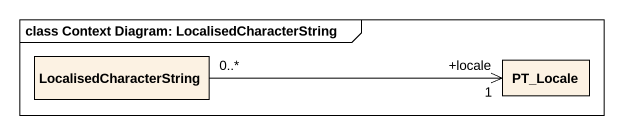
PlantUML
@startuml
mainframe class Context Diagram: LocalisedCharacterString
hide circle
hide empty members
class LocalisedCharacterString
class PT_Locale
LocalisedCharacterString "0..*" -right-> "+locale\n1" PT_Locale
@enduml
